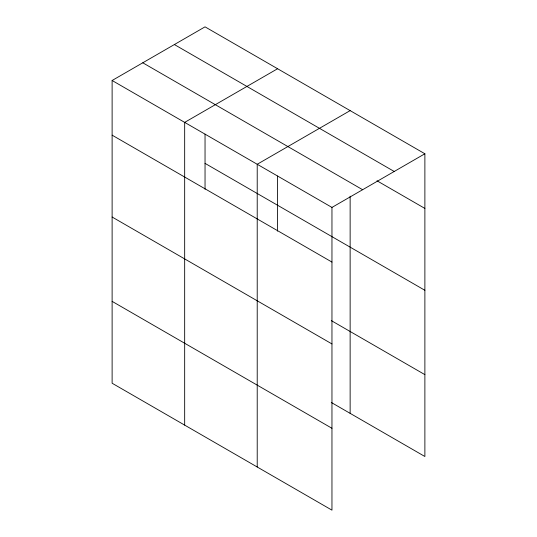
<?xml version="1.0" encoding="UTF-8"?>
<svg xmlns="http://www.w3.org/2000/svg" width="537" height="537" viewBox="0 0 537 537"><rect width="100%" height="100%" fill="white"/><g stroke="black" fill="none" stroke-linecap="round" stroke-linejoin="round"><path stroke-width="0.81" d="M331.96 343.942L331.96 207.423L112.119 80.496L112.119 383.23L331.96 510.15L331.96 343.942L112.119 217.022M112.119 80.496L205.04 26.85L424.881 153.77L424.881 456.504L331.275 402.461M277.589 68.736L184.668 122.382L184.668 425.109M350.137 110.622L257.216 164.268L257.216 466.995M331.96 207.423L424.881 153.77M174.377 44.551L394.218 171.478M376.987 180.781L424.881 208.43M142.782 62.795L362.623 189.715M205.04 163.369L424.881 290.295M112.119 135.156L331.96 262.076M331.275 320.596L424.881 374.638M112.119 301.364L331.96 428.284M350.137 196.186L350.137 413.349M277.589 176.022L277.589 231.145M205.04 134.136L205.04 189.259"/></g></svg>
